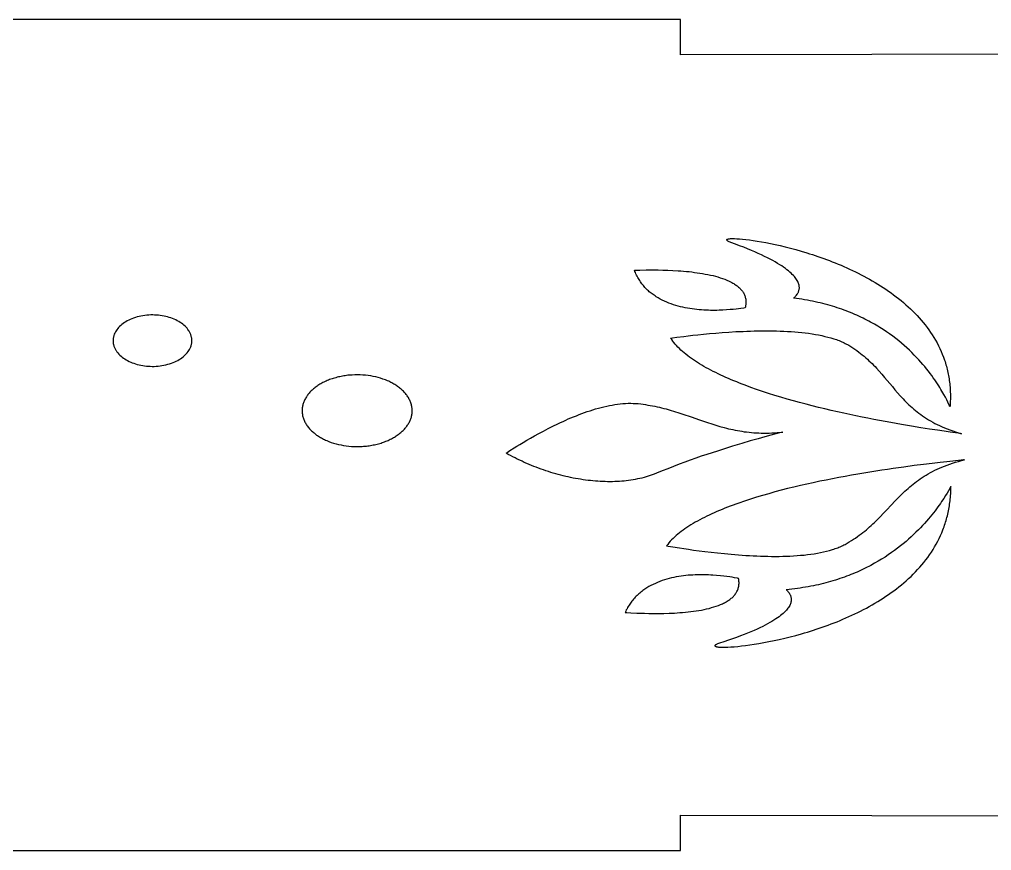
# Model space of a CAD drawing. Extents: x 3.2 to 84.5, y 37.4 to 61.3.
# Drawn here: x 55.47 to 68.33, y 37.45 to 48.45 of the extents above; entities that cross this region are included whole.
import ezdxf

# ---------------------------------------------------------------- set-up
doc = ezdxf.new("R2010")
doc.units = 0
doc.layers.add('IMPORT_-_LAMP', color=18, linetype='CONTINUOUS')

msp = doc.modelspace()

# ---------------------------------------------------------------- linework, layer by layer
at = {"layer": 'IMPORT_-_LAMP'}
for points in [[(3.465, 37.448), (23.465, 37.448), (23.715, 37.448), (23.715, 37.916), (43.965, 37.916), (43.965, 37.448), (64.214, 37.448), (64.214, 37.916), (84.465, 37.88), (84.465, 48.016), (64.214, 47.98), (64.215, 48.448), (43.965, 48.448), (43.965, 47.98), (23.715, 47.98), (23.715, 48.448), (3.465, 48.448), (3.465, 45.148), (3.465, 40.748)], [(65.71, 44.759), (65.71, 44.76), (65.711, 44.761), (65.714, 44.764), (65.725, 44.774), (65.733, 44.781), (65.741, 44.79), (65.75, 44.8), (65.759, 44.812), (65.763, 44.818), (65.767, 44.825), (65.771, 44.832), (65.774, 44.839), (65.777, 44.847), (65.78, 44.855), (65.782, 44.864), (65.784, 44.873), (65.786, 44.882), (65.787, 44.891), (65.787, 44.901), (65.786, 44.911), (65.785, 44.922), (65.783, 44.933), (65.78, 44.944), (65.776, 44.955), (65.772, 44.967), (65.766, 44.979), (65.759, 44.992), (65.751, 45.005), (65.742, 45.018), (65.732, 45.032), (65.721, 45.046), (65.708, 45.06), (65.694, 45.074), (65.679, 45.089), (65.662, 45.104), (65.643, 45.12), (65.623, 45.136), (65.602, 45.152), (65.579, 45.169), (65.554, 45.185), (65.527, 45.202), (65.499, 45.22), (65.468, 45.238), (65.436, 45.256), (65.402, 45.274), (65.366, 45.293), (65.327, 45.312), (65.287, 45.331), (65.244, 45.351), (65.2, 45.371), (65.153, 45.391), (65.103, 45.412), (65.052, 45.433), (64.997, 45.454), (64.941, 45.475), (64.882, 45.497), (64.87, 45.502), (64.859, 45.506), (64.85, 45.51), (64.842, 45.514), (64.836, 45.518), (64.832, 45.522), (64.828, 45.525), (64.826, 45.528), (64.826, 45.53), (64.825, 45.531), (64.826, 45.532), (64.826, 45.534), (64.828, 45.536), (64.831, 45.538), (64.836, 45.54), (64.841, 45.542), (64.848, 45.544), (64.856, 45.545), (64.865, 45.546), (64.876, 45.547), (64.9, 45.548), (64.928, 45.548), (64.96, 45.546), (64.996, 45.544), (65.036, 45.541), (65.08, 45.536), (65.127, 45.53), (65.177, 45.523), (65.23, 45.515), (65.285, 45.506), (65.344, 45.495), (65.405, 45.483), (65.468, 45.469), (65.533, 45.455), (65.6, 45.439), (65.669, 45.421), (65.74, 45.402), (65.812, 45.381), (65.885, 45.359), (65.922, 45.348), (65.959, 45.336), (65.996, 45.324), (66.033, 45.311), (66.071, 45.298), (66.109, 45.284), (66.147, 45.27), (66.185, 45.256), (66.223, 45.241), (66.261, 45.226), (66.299, 45.21), (66.338, 45.194), (66.376, 45.178), (66.414, 45.161), (66.452, 45.143), (66.49, 45.126), (66.528, 45.107), (66.566, 45.089), (66.603, 45.07), (66.641, 45.05), (66.678, 45.03), (66.715, 45.01), (66.751, 44.989), (66.788, 44.967), (66.824, 44.946), (66.86, 44.923), (66.895, 44.9), (66.931, 44.877), (66.965, 44.853), (67, 44.829), (67.034, 44.804), (67.067, 44.779), (67.1, 44.753), (67.133, 44.727), (67.165, 44.7), (67.196, 44.673), (67.227, 44.646), (67.258, 44.617), (67.287, 44.588), (67.316, 44.559), (67.345, 44.529), (67.373, 44.499), (67.4, 44.468), (67.426, 44.437), (67.452, 44.405), (67.477, 44.372), (67.501, 44.339), (67.524, 44.306), (67.546, 44.272), (67.568, 44.237), (67.589, 44.202), (67.608, 44.166), (67.627, 44.129), (67.645, 44.092), (67.662, 44.055), (67.678, 44.017), (67.693, 43.978), (67.707, 43.939), (67.714, 43.919), (67.72, 43.899), (67.726, 43.879), (67.732, 43.859), (67.737, 43.838), (67.742, 43.818), (67.747, 43.797), (67.752, 43.776), (67.756, 43.755), (67.76, 43.734), (67.764, 43.712), (67.768, 43.691), (67.771, 43.669), (67.774, 43.648), (67.776, 43.626), (67.778, 43.603), (67.78, 43.581), (67.782, 43.559), (67.783, 43.536), (67.784, 43.514), (67.785, 43.491), (67.785, 43.468), (67.785, 43.444), (67.785, 43.421), (67.784, 43.398), (67.783, 43.374), (67.782, 43.35), (67.78, 43.326), (67.779, 43.328), (67.777, 43.331), (67.771, 43.342), (67.751, 43.384), (67.737, 43.413), (67.719, 43.447), (67.698, 43.486), (67.673, 43.529), (67.66, 43.552), (67.645, 43.576), (67.63, 43.6), (67.613, 43.626), (67.596, 43.652), (67.578, 43.679), (67.558, 43.707), (67.538, 43.735), (67.517, 43.764), (67.494, 43.793), (67.471, 43.823), (67.446, 43.853), (67.421, 43.883), (67.394, 43.914), (67.366, 43.945), (67.337, 43.976), (67.307, 44.007), (67.276, 44.038), (67.243, 44.069), (67.21, 44.101), (67.175, 44.132), (67.139, 44.163), (67.101, 44.194), (67.063, 44.225), (67.023, 44.255), (66.981, 44.285), (66.939, 44.315), (66.895, 44.344), (66.85, 44.373), (66.827, 44.387), (66.803, 44.401), (66.779, 44.415), (66.755, 44.429), (66.73, 44.442), (66.706, 44.456), (66.68, 44.469), (66.655, 44.482), (66.629, 44.495), (66.602, 44.508), (66.576, 44.52), (66.549, 44.533), (66.521, 44.545), (66.493, 44.557), (66.465, 44.568), (66.437, 44.58), (66.408, 44.591), (66.379, 44.602), (66.349, 44.612), (66.319, 44.623), (66.288, 44.633), (66.258, 44.643), (66.226, 44.652), (66.195, 44.662), (66.163, 44.671), (66.13, 44.68), (66.098, 44.688), (66.064, 44.696), (66.031, 44.704), (65.997, 44.712), (65.963, 44.719), (65.928, 44.726), (65.893, 44.732), (65.857, 44.738), (65.821, 44.744), (65.784, 44.75), (65.748, 44.755)], [(65.71, 44.759), (65.71, 44.76), (65.711, 44.761), (65.714, 44.764), (65.725, 44.774), (65.733, 44.781), (65.741, 44.79), (65.75, 44.8), (65.759, 44.812), (65.763, 44.818), (65.767, 44.825), (65.771, 44.832), (65.774, 44.839), (65.777, 44.847), (65.78, 44.855), (65.782, 44.864), (65.784, 44.873), (65.786, 44.882), (65.787, 44.891), (65.787, 44.901), (65.786, 44.911), (65.785, 44.922), (65.783, 44.933), (65.78, 44.944), (65.776, 44.955), (65.772, 44.967), (65.766, 44.979), (65.759, 44.992), (65.751, 45.005), (65.742, 45.018), (65.732, 45.032), (65.721, 45.046), (65.708, 45.06), (65.694, 45.074), (65.679, 45.089), (65.662, 45.104), (65.643, 45.12), (65.623, 45.136), (65.602, 45.152), (65.579, 45.169), (65.554, 45.185), (65.527, 45.202), (65.499, 45.22), (65.468, 45.238), (65.436, 45.256), (65.402, 45.274), (65.366, 45.293), (65.327, 45.312), (65.287, 45.331), (65.244, 45.351), (65.2, 45.371), (65.153, 45.391), (65.103, 45.412), (65.052, 45.433), (64.997, 45.454), (64.941, 45.475), (64.882, 45.497), (64.87, 45.502), (64.859, 45.506), (64.85, 45.51), (64.842, 45.514), (64.836, 45.518), (64.832, 45.522), (64.828, 45.525), (64.826, 45.528), (64.826, 45.53), (64.825, 45.531), (64.826, 45.532), (64.826, 45.534), (64.828, 45.536), (64.831, 45.538), (64.836, 45.54), (64.841, 45.542), (64.848, 45.544), (64.856, 45.545), (64.865, 45.546), (64.876, 45.547), (64.9, 45.548), (64.928, 45.548), (64.96, 45.546), (64.996, 45.544), (65.036, 45.541), (65.08, 45.536), (65.127, 45.53), (65.177, 45.523), (65.23, 45.515), (65.285, 45.506), (65.344, 45.495), (65.405, 45.483), (65.468, 45.469), (65.533, 45.455), (65.6, 45.439), (65.669, 45.421), (65.74, 45.402), (65.812, 45.381), (65.885, 45.359), (65.922, 45.348), (65.959, 45.336), (65.996, 45.324), (66.033, 45.311), (66.071, 45.298), (66.109, 45.284), (66.147, 45.27), (66.185, 45.256), (66.223, 45.241), (66.261, 45.226), (66.299, 45.21), (66.338, 45.194), (66.376, 45.178), (66.414, 45.161), (66.452, 45.143), (66.49, 45.126), (66.528, 45.107), (66.566, 45.089), (66.603, 45.07), (66.641, 45.05), (66.678, 45.03), (66.715, 45.01), (66.751, 44.989), (66.788, 44.967), (66.824, 44.946), (66.86, 44.923), (66.895, 44.9), (66.931, 44.877), (66.965, 44.853), (67, 44.829), (67.034, 44.804), (67.067, 44.779), (67.1, 44.753), (67.133, 44.727), (67.165, 44.7), (67.196, 44.673), (67.227, 44.646), (67.258, 44.617), (67.287, 44.588), (67.316, 44.559), (67.345, 44.529), (67.373, 44.499), (67.4, 44.468), (67.426, 44.437), (67.452, 44.405), (67.477, 44.372), (67.501, 44.339), (67.524, 44.306), (67.546, 44.272), (67.568, 44.237), (67.589, 44.202), (67.608, 44.166), (67.627, 44.129), (67.645, 44.092), (67.662, 44.055), (67.678, 44.017), (67.693, 43.978), (67.707, 43.939), (67.714, 43.919), (67.72, 43.899), (67.726, 43.879), (67.732, 43.859), (67.737, 43.838), (67.742, 43.818), (67.747, 43.797), (67.752, 43.776), (67.756, 43.755), (67.76, 43.734), (67.764, 43.712), (67.768, 43.691), (67.771, 43.669), (67.774, 43.648), (67.776, 43.626), (67.778, 43.603), (67.78, 43.581), (67.782, 43.559), (67.783, 43.536), (67.784, 43.514), (67.785, 43.491), (67.785, 43.468), (67.785, 43.444), (67.785, 43.421), (67.784, 43.398), (67.783, 43.374), (67.782, 43.35), (67.78, 43.326), (67.779, 43.328), (67.777, 43.331), (67.771, 43.342), (67.751, 43.384), (67.737, 43.413), (67.719, 43.447), (67.698, 43.486), (67.673, 43.529), (67.66, 43.552), (67.645, 43.576), (67.63, 43.6), (67.613, 43.626), (67.596, 43.652), (67.578, 43.679), (67.558, 43.707), (67.538, 43.735), (67.517, 43.764), (67.494, 43.793), (67.471, 43.823), (67.446, 43.853), (67.421, 43.883), (67.394, 43.914), (67.366, 43.945), (67.337, 43.976), (67.307, 44.007), (67.276, 44.038), (67.243, 44.069), (67.21, 44.101), (67.175, 44.132), (67.139, 44.163), (67.101, 44.194), (67.063, 44.225), (67.023, 44.255), (66.981, 44.285), (66.939, 44.315), (66.895, 44.344), (66.85, 44.373), (66.827, 44.387), (66.803, 44.401), (66.779, 44.415), (66.755, 44.429), (66.73, 44.442), (66.706, 44.456), (66.68, 44.469), (66.655, 44.482), (66.629, 44.495), (66.602, 44.508), (66.576, 44.52), (66.549, 44.533), (66.521, 44.545), (66.493, 44.557), (66.465, 44.568), (66.437, 44.58), (66.408, 44.591), (66.379, 44.602), (66.349, 44.612), (66.319, 44.623), (66.288, 44.633), (66.258, 44.643), (66.226, 44.652), (66.195, 44.662), (66.163, 44.671), (66.13, 44.68), (66.098, 44.688), (66.064, 44.696), (66.031, 44.704), (65.997, 44.712), (65.963, 44.719), (65.928, 44.726), (65.893, 44.732), (65.857, 44.738), (65.821, 44.744), (65.784, 44.75), (65.748, 44.755)], [(63.605, 45.13), (63.611, 45.13), (63.625, 45.13), (63.678, 45.131), (63.759, 45.133), (63.808, 45.133), (63.862, 45.133), (63.92, 45.133), (63.982, 45.131), (64.047, 45.129), (64.115, 45.126), (64.185, 45.122), (64.221, 45.12), (64.256, 45.117), (64.292, 45.113), (64.328, 45.11), (64.364, 45.106), (64.4, 45.101), (64.436, 45.096), (64.472, 45.091), (64.507, 45.085), (64.542, 45.079), (64.577, 45.072), (64.611, 45.065), (64.645, 45.057), (64.678, 45.049), (64.71, 45.04), (64.741, 45.03), (64.771, 45.02), (64.801, 45.009), (64.829, 44.998), (64.857, 44.985), (64.883, 44.973), (64.895, 44.966), (64.908, 44.959), (64.92, 44.952), (64.931, 44.945), (64.942, 44.937), (64.953, 44.93), (64.964, 44.922), (64.974, 44.914), (64.983, 44.906), (64.993, 44.898), (65.002, 44.889), (65.01, 44.88), (65.018, 44.871), (65.026, 44.862), (65.033, 44.853), (65.039, 44.843), (65.046, 44.833), (65.051, 44.823), (65.057, 44.813), (65.061, 44.803), (65.065, 44.792), (65.069, 44.781), (65.072, 44.77), (65.075, 44.759), (65.077, 44.747), (65.078, 44.735), (65.079, 44.723), (65.08, 44.711), (65.08, 44.699), (65.079, 44.686), (65.077, 44.673), (65.075, 44.66), (65.073, 44.646), (65.069, 44.632), (65.053, 44.629), (65.012, 44.623), (64.984, 44.619), (64.95, 44.615), (64.913, 44.611), (64.871, 44.607), (64.825, 44.604), (64.776, 44.601), (64.724, 44.599), (64.697, 44.598), (64.669, 44.598), (64.641, 44.598), (64.612, 44.598), (64.583, 44.599), (64.554, 44.6), (64.524, 44.602), (64.493, 44.604), (64.463, 44.606), (64.432, 44.609), (64.401, 44.613), (64.37, 44.617), (64.339, 44.621), (64.307, 44.627), (64.276, 44.632), (64.245, 44.639), (64.214, 44.646), (64.183, 44.654), (64.152, 44.663), (64.121, 44.672), (64.091, 44.683), (64.061, 44.694), (64.032, 44.706), (64.003, 44.719), (63.974, 44.732), (63.946, 44.747), (63.918, 44.763), (63.891, 44.779), (63.878, 44.788), (63.865, 44.797), (63.852, 44.806), (63.839, 44.815), (63.827, 44.825), (63.815, 44.835), (63.802, 44.845), (63.791, 44.856), (63.779, 44.867), (63.767, 44.878), (63.756, 44.889), (63.745, 44.901), (63.734, 44.913), (63.724, 44.925), (63.713, 44.938), (63.703, 44.951), (63.694, 44.964), (63.684, 44.977), (63.675, 44.991), (63.666, 45.005), (63.657, 45.02), (63.649, 45.034), (63.641, 45.049), (63.633, 45.065), (63.625, 45.081), (63.618, 45.097), (63.611, 45.113)], [(57.728, 44.296), (57.724, 44.304), (57.72, 44.313), (57.715, 44.321), (57.71, 44.329), (57.699, 44.344), (57.687, 44.36), (57.674, 44.374), (57.66, 44.388), (57.645, 44.402), (57.63, 44.415), (57.613, 44.427), (57.595, 44.439), (57.577, 44.45), (57.558, 44.461), (57.538, 44.471), (57.517, 44.48), (57.496, 44.489), (57.474, 44.497), (57.452, 44.504), (57.429, 44.511), (57.406, 44.517), (57.382, 44.522), (57.358, 44.526), (57.333, 44.53), (57.308, 44.533), (57.283, 44.535), (57.258, 44.536), (57.232, 44.537), (57.207, 44.537), (57.181, 44.535), (57.155, 44.533), (57.129, 44.531), (57.103, 44.527), (57.077, 44.522), (57.052, 44.517), (57.027, 44.51), (57.003, 44.503), (56.98, 44.496), (56.957, 44.487), (56.936, 44.478), (56.915, 44.468), (56.895, 44.458), (56.876, 44.447), (56.858, 44.436), (56.841, 44.424), (56.824, 44.411), (56.809, 44.398), (56.795, 44.385), (56.781, 44.371), (56.769, 44.357), (56.758, 44.342), (56.748, 44.327), (56.739, 44.312), (56.731, 44.297), (56.724, 44.281), (56.718, 44.265), (56.716, 44.257), (56.714, 44.249), (56.712, 44.24), (56.711, 44.232), (56.709, 44.224), (56.709, 44.216), (56.708, 44.207), (56.708, 44.199), (56.708, 44.191), (56.708, 44.182), (56.709, 44.174), (56.71, 44.165), (56.711, 44.157), (56.713, 44.149), (56.715, 44.14), (56.718, 44.132), (56.72, 44.123), (56.723, 44.115), (56.727, 44.106), (56.731, 44.098), (56.735, 44.09), (56.739, 44.081), (56.744, 44.073), (56.749, 44.065), (56.759, 44.05), (56.771, 44.034), (56.784, 44.02), (56.798, 44.006), (56.813, 43.992), (56.829, 43.979), (56.846, 43.967), (56.863, 43.955), (56.882, 43.944), (56.901, 43.933), (56.921, 43.923), (56.941, 43.914), (56.962, 43.905), (56.984, 43.897), (57.006, 43.89), (57.029, 43.883), (57.053, 43.877), (57.077, 43.872), (57.101, 43.868), (57.125, 43.864), (57.15, 43.861), (57.175, 43.859), (57.201, 43.858), (57.226, 43.857), (57.252, 43.857), (57.278, 43.859), (57.304, 43.861), (57.33, 43.863), (57.355, 43.867), (57.381, 43.872), (57.407, 43.877), (57.432, 43.884), (57.456, 43.891), (57.479, 43.898), (57.501, 43.907), (57.523, 43.916), (57.544, 43.926), (57.564, 43.936), (57.583, 43.947), (57.601, 43.958), (57.618, 43.97), (57.634, 43.983), (57.65, 43.996), (57.664, 44.009), (57.677, 44.023), (57.689, 44.037), (57.701, 44.052), (57.711, 44.067), (57.72, 44.082), (57.728, 44.097), (57.735, 44.113), (57.74, 44.129), (57.743, 44.137), (57.745, 44.145), (57.747, 44.154), (57.748, 44.162), (57.749, 44.17), (57.75, 44.178), (57.751, 44.187), (57.751, 44.195), (57.751, 44.203), (57.75, 44.212), (57.75, 44.22), (57.749, 44.229), (57.747, 44.237), (57.745, 44.245), (57.743, 44.254), (57.741, 44.262), (57.738, 44.271), (57.735, 44.279), (57.732, 44.288)], [(64.084, 44.232), (64.108, 44.235), (64.167, 44.242), (64.258, 44.254), (64.314, 44.261), (64.377, 44.268), (64.445, 44.275), (64.518, 44.283), (64.597, 44.29), (64.68, 44.297), (64.766, 44.304), (64.856, 44.31), (64.948, 44.316), (65.043, 44.32), (65.091, 44.322), (65.139, 44.324), (65.188, 44.325), (65.237, 44.326), (65.286, 44.327), (65.335, 44.327), (65.385, 44.327), (65.434, 44.326), (65.483, 44.325), (65.532, 44.324), (65.581, 44.322), (65.629, 44.32), (65.677, 44.317), (65.725, 44.313), (65.772, 44.309), (65.819, 44.305), (65.865, 44.299), (65.91, 44.294), (65.955, 44.287), (65.999, 44.28), (66.042, 44.272), (66.084, 44.264), (66.125, 44.254), (66.165, 44.244), (66.204, 44.234), (66.242, 44.222), (66.279, 44.21), (66.296, 44.203), (66.314, 44.197), (66.331, 44.19), (66.348, 44.183), (66.364, 44.175), (66.38, 44.168), (66.395, 44.16), (66.411, 44.152), (66.426, 44.144), (66.44, 44.135), (66.468, 44.118), (66.495, 44.1), (66.522, 44.083), (66.547, 44.065), (66.572, 44.046), (66.596, 44.028), (66.62, 44.009), (66.643, 43.99), (66.665, 43.971), (66.687, 43.952), (66.708, 43.932), (66.728, 43.913), (66.749, 43.893), (66.768, 43.873), (66.788, 43.853), (66.807, 43.833), (66.844, 43.793), (66.879, 43.752), (66.914, 43.711), (66.949, 43.67), (67.017, 43.588), (67.052, 43.547), (67.087, 43.506), (67.122, 43.466), (67.141, 43.446), (67.159, 43.426), (67.178, 43.406), (67.197, 43.387), (67.217, 43.367), (67.237, 43.348), (67.257, 43.329), (67.278, 43.31), (67.3, 43.291), (67.322, 43.273), (67.345, 43.255), (67.368, 43.237), (67.392, 43.219), (67.417, 43.201), (67.442, 43.184), (67.468, 43.167), (67.495, 43.15), (67.523, 43.134), (67.552, 43.118), (67.581, 43.102), (67.612, 43.087), (67.643, 43.072), (67.676, 43.057), (67.709, 43.042), (67.744, 43.029), (67.779, 43.015), (67.816, 43.002), (67.854, 42.989), (67.893, 42.977), (67.933, 42.965), (67.92, 42.967), (67.89, 42.972), (67.78, 42.987), (67.703, 42.998), (67.613, 43.011), (67.51, 43.027), (67.396, 43.045), (67.272, 43.065), (67.139, 43.087), (66.997, 43.112), (66.924, 43.126), (66.849, 43.14), (66.773, 43.154), (66.695, 43.169), (66.616, 43.185), (66.536, 43.202), (66.455, 43.219), (66.374, 43.236), (66.292, 43.255), (66.209, 43.274), (66.125, 43.293), (66.042, 43.313), (65.958, 43.334), (65.875, 43.356), (65.791, 43.378), (65.708, 43.401), (65.625, 43.424), (65.543, 43.448), (65.462, 43.473), (65.381, 43.498), (65.301, 43.525), (65.222, 43.551), (65.145, 43.579), (65.069, 43.607), (65.031, 43.621), (64.994, 43.636), (64.958, 43.65), (64.921, 43.665), (64.885, 43.68), (64.85, 43.695), (64.815, 43.711), (64.781, 43.726), (64.747, 43.742), (64.713, 43.758), (64.681, 43.774), (64.648, 43.79), (64.617, 43.806), (64.585, 43.823), (64.555, 43.839), (64.525, 43.856), (64.496, 43.873), (64.467, 43.891), (64.439, 43.908), (64.412, 43.926), (64.385, 43.943), (64.36, 43.961), (64.335, 43.98), (64.31, 43.998), (64.287, 44.016), (64.264, 44.035), (64.242, 44.054), (64.221, 44.073), (64.201, 44.092), (64.181, 44.112), (64.163, 44.131), (64.145, 44.151), (64.128, 44.171), (64.113, 44.191), (64.098, 44.211)], [(64.084, 44.232), (64.108, 44.235), (64.167, 44.242), (64.258, 44.254), (64.314, 44.261), (64.377, 44.268), (64.445, 44.275), (64.518, 44.283), (64.597, 44.29), (64.68, 44.297), (64.766, 44.304), (64.856, 44.31), (64.948, 44.316), (65.043, 44.32), (65.091, 44.322), (65.139, 44.324), (65.188, 44.325), (65.237, 44.326), (65.286, 44.327), (65.335, 44.327), (65.385, 44.327), (65.434, 44.326), (65.483, 44.325), (65.532, 44.324), (65.581, 44.322), (65.629, 44.32), (65.677, 44.317), (65.725, 44.313), (65.772, 44.309), (65.819, 44.305), (65.865, 44.299), (65.91, 44.294), (65.955, 44.287), (65.999, 44.28), (66.042, 44.272), (66.084, 44.264), (66.125, 44.254), (66.165, 44.244), (66.204, 44.234), (66.242, 44.222), (66.279, 44.21), (66.296, 44.203), (66.314, 44.197), (66.331, 44.19), (66.348, 44.183), (66.364, 44.175), (66.38, 44.168), (66.395, 44.16), (66.411, 44.152), (66.426, 44.144), (66.44, 44.135), (66.468, 44.118), (66.495, 44.1), (66.522, 44.083), (66.547, 44.065), (66.572, 44.046), (66.596, 44.028), (66.62, 44.009), (66.643, 43.99), (66.665, 43.971), (66.687, 43.952), (66.708, 43.932), (66.728, 43.913), (66.749, 43.893), (66.768, 43.873), (66.788, 43.853), (66.807, 43.833), (66.844, 43.793), (66.879, 43.752), (66.914, 43.711), (66.949, 43.67), (67.017, 43.588), (67.052, 43.547), (67.087, 43.506), (67.122, 43.466), (67.141, 43.446), (67.159, 43.426), (67.178, 43.406), (67.197, 43.387), (67.217, 43.367), (67.237, 43.348), (67.257, 43.329), (67.278, 43.31), (67.3, 43.291), (67.322, 43.273), (67.345, 43.255), (67.368, 43.237), (67.392, 43.219), (67.417, 43.201), (67.442, 43.184), (67.468, 43.167), (67.495, 43.15), (67.523, 43.134), (67.552, 43.118), (67.581, 43.102), (67.612, 43.087), (67.643, 43.072), (67.676, 43.057), (67.709, 43.042), (67.744, 43.029), (67.779, 43.015), (67.816, 43.002), (67.854, 42.989), (67.893, 42.977), (67.933, 42.965), (67.92, 42.967), (67.89, 42.972), (67.78, 42.987), (67.703, 42.998), (67.613, 43.011), (67.51, 43.027), (67.396, 43.045), (67.272, 43.065), (67.139, 43.087), (66.997, 43.112), (66.924, 43.126), (66.849, 43.14), (66.773, 43.154), (66.695, 43.169), (66.616, 43.185), (66.536, 43.202), (66.455, 43.219), (66.374, 43.236), (66.292, 43.255), (66.209, 43.274), (66.125, 43.293), (66.042, 43.313), (65.958, 43.334), (65.875, 43.356), (65.791, 43.378), (65.708, 43.401), (65.625, 43.424), (65.543, 43.448), (65.462, 43.473), (65.381, 43.498), (65.301, 43.525), (65.222, 43.551), (65.145, 43.579), (65.069, 43.607), (65.031, 43.621), (64.994, 43.636), (64.958, 43.65), (64.921, 43.665), (64.885, 43.68), (64.85, 43.695), (64.815, 43.711), (64.781, 43.726), (64.747, 43.742), (64.713, 43.758), (64.681, 43.774), (64.648, 43.79), (64.617, 43.806), (64.585, 43.823), (64.555, 43.839), (64.525, 43.856), (64.496, 43.873), (64.467, 43.891), (64.439, 43.908), (64.412, 43.926), (64.385, 43.943), (64.36, 43.961), (64.335, 43.98), (64.31, 43.998), (64.287, 44.016), (64.264, 44.035), (64.242, 44.054), (64.221, 44.073), (64.201, 44.092), (64.181, 44.112), (64.163, 44.131), (64.145, 44.151), (64.128, 44.171), (64.113, 44.191), (64.098, 44.211)], [(59.725, 43.724), (59.707, 43.72), (59.689, 43.716), (59.672, 43.712), (59.655, 43.707), (59.638, 43.702), (59.621, 43.697), (59.605, 43.692), (59.589, 43.686), (59.573, 43.681), (59.557, 43.675), (59.542, 43.668), (59.527, 43.662), (59.513, 43.655), (59.498, 43.648), (59.484, 43.641), (59.47, 43.634), (59.457, 43.627), (59.444, 43.619), (59.431, 43.611), (59.418, 43.603), (59.406, 43.595), (59.394, 43.586), (59.383, 43.578), (59.372, 43.569), (59.361, 43.56), (59.35, 43.551), (59.34, 43.541), (59.33, 43.532), (59.321, 43.522), (59.312, 43.513), (59.303, 43.503), (59.295, 43.493), (59.286, 43.483), (59.279, 43.472), (59.272, 43.462), (59.265, 43.452), (59.258, 43.441), (59.252, 43.43), (59.246, 43.42), (59.241, 43.409), (59.236, 43.398), (59.231, 43.387), (59.227, 43.376), (59.224, 43.364), (59.22, 43.353), (59.217, 43.342), (59.215, 43.33), (59.213, 43.319), (59.211, 43.307), (59.21, 43.296), (59.209, 43.284), (59.209, 43.273), (59.209, 43.261), (59.21, 43.249), (59.211, 43.237), (59.212, 43.226), (59.214, 43.214), (59.216, 43.202), (59.219, 43.19), (59.223, 43.179), (59.226, 43.167), (59.231, 43.155), (59.235, 43.143), (59.241, 43.131), (59.246, 43.12), (59.253, 43.108), (59.259, 43.097), (59.266, 43.086), (59.273, 43.075), (59.281, 43.064), (59.289, 43.053), (59.298, 43.043), (59.306, 43.032), (59.316, 43.022), (59.325, 43.012), (59.335, 43.003), (59.345, 42.993), (59.356, 42.984), (59.367, 42.975), (59.378, 42.966), (59.39, 42.957), (59.401, 42.948), (59.413, 42.94), (59.426, 42.932), (59.439, 42.924), (59.452, 42.916), (59.465, 42.909), (59.478, 42.901), (59.492, 42.894), (59.506, 42.887), (59.52, 42.881), (59.535, 42.874), (59.564, 42.862), (59.595, 42.851), (59.626, 42.841), (59.658, 42.832), (59.69, 42.823), (59.724, 42.816), (59.757, 42.81), (59.792, 42.805), (59.826, 42.801), (59.861, 42.798), (59.897, 42.796), (59.933, 42.795), (59.968, 42.796), (60.005, 42.797), (60.023, 42.799), (60.041, 42.8), (60.059, 42.802), (60.077, 42.804), (60.095, 42.807), (60.113, 42.809), (60.131, 42.812), (60.149, 42.816), (60.167, 42.82), (60.185, 42.824), (60.202, 42.828), (60.219, 42.832), (60.236, 42.837), (60.253, 42.842), (60.269, 42.847), (60.285, 42.853), (60.301, 42.859), (60.316, 42.865), (60.332, 42.871), (60.347, 42.877), (60.361, 42.884), (60.376, 42.891), (60.39, 42.898), (60.403, 42.905), (60.417, 42.913), (60.43, 42.921), (60.443, 42.929), (60.455, 42.937), (60.468, 42.945), (60.479, 42.953), (60.491, 42.962), (60.502, 42.971), (60.513, 42.98), (60.524, 42.989), (60.534, 42.998), (60.544, 43.008), (60.553, 43.017), (60.562, 43.027), (60.571, 43.037), (60.579, 43.047), (60.587, 43.057), (60.595, 43.067), (60.602, 43.077), (60.609, 43.088), (60.616, 43.098), (60.622, 43.109), (60.628, 43.12), (60.633, 43.131), (60.638, 43.142), (60.642, 43.153), (60.647, 43.164), (60.65, 43.175), (60.654, 43.186), (60.656, 43.198), (60.659, 43.209), (60.661, 43.221), (60.663, 43.232), (60.664, 43.244), (60.665, 43.255), (60.665, 43.267), (60.665, 43.279), (60.664, 43.29), (60.663, 43.302), (60.662, 43.314), (60.66, 43.326), (60.657, 43.337), (60.655, 43.349), (60.651, 43.361), (60.647, 43.373), (60.643, 43.385), (60.638, 43.396), (60.633, 43.408), (60.627, 43.42), (60.621, 43.431), (60.615, 43.443), (60.608, 43.454), (60.6, 43.465), (60.593, 43.476), (60.585, 43.486), (60.576, 43.497), (60.567, 43.507), (60.558, 43.517), (60.549, 43.527), (60.539, 43.537), (60.528, 43.546), (60.518, 43.556), (60.507, 43.565), (60.496, 43.574), (60.484, 43.583), (60.472, 43.591), (60.46, 43.6), (60.448, 43.608), (60.435, 43.616), (60.422, 43.623), (60.409, 43.631), (60.396, 43.638), (60.382, 43.645), (60.368, 43.652), (60.354, 43.659), (60.339, 43.665), (60.31, 43.677), (60.279, 43.688), (60.248, 43.699), (60.216, 43.708), (60.183, 43.716), (60.15, 43.723), (60.116, 43.73), (60.082, 43.735), (60.047, 43.739), (60.012, 43.742), (59.977, 43.744), (59.941, 43.744), (59.905, 43.744), (59.869, 43.742), (59.851, 43.741), (59.833, 43.739), (59.815, 43.738), (59.797, 43.735), (59.779, 43.733), (59.761, 43.73), (59.743, 43.727)], [(61.907, 42.708), (61.922, 42.717), (61.959, 42.741), (62.015, 42.777), (62.051, 42.799), (62.09, 42.823), (62.133, 42.85), (62.18, 42.878), (62.231, 42.907), (62.285, 42.938), (62.341, 42.969), (62.401, 43.001), (62.463, 43.033), (62.527, 43.066), (62.593, 43.098), (62.627, 43.114), (62.661, 43.129), (62.696, 43.145), (62.73, 43.16), (62.766, 43.175), (62.801, 43.19), (62.837, 43.204), (62.873, 43.218), (62.909, 43.232), (62.945, 43.245), (62.982, 43.258), (63.018, 43.27), (63.055, 43.282), (63.091, 43.293), (63.128, 43.303), (63.165, 43.313), (63.201, 43.322), (63.238, 43.33), (63.274, 43.338), (63.31, 43.345), (63.346, 43.351), (63.382, 43.356), (63.417, 43.361), (63.453, 43.364), (63.487, 43.366), (63.522, 43.368), (63.556, 43.368), (63.59, 43.367), (63.623, 43.366), (63.656, 43.363), (63.689, 43.359), (63.721, 43.355), (63.753, 43.35), (63.784, 43.345), (63.815, 43.34), (63.846, 43.334), (63.876, 43.328), (63.906, 43.322), (63.936, 43.315), (63.965, 43.308), (63.994, 43.3), (64.023, 43.293), (64.08, 43.277), (64.136, 43.26), (64.192, 43.242), (64.247, 43.224), (64.356, 43.187), (64.464, 43.15), (64.518, 43.131), (64.572, 43.113), (64.627, 43.095), (64.682, 43.078), (64.737, 43.062), (64.794, 43.046), (64.822, 43.039), (64.851, 43.032), (64.88, 43.025), (64.909, 43.019), (64.938, 43.013), (64.968, 43.007), (64.998, 43.002), (65.028, 42.997), (65.059, 42.992), (65.089, 42.988), (65.121, 42.985), (65.152, 42.982), (65.184, 42.979), (65.217, 42.977), (65.25, 42.975), (65.283, 42.974), (65.317, 42.974), (65.351, 42.974), (65.386, 42.974), (65.421, 42.976), (65.457, 42.977), (65.493, 42.98), (65.53, 42.983), (65.567, 42.987), (65.523, 42.976), (65.475, 42.963), (65.411, 42.946), (65.332, 42.925), (65.241, 42.899), (65.138, 42.87), (65.024, 42.836), (64.901, 42.799), (64.836, 42.779), (64.77, 42.758), (64.702, 42.736), (64.633, 42.713), (64.562, 42.69), (64.49, 42.666), (64.417, 42.64), (64.344, 42.614), (64.27, 42.587), (64.195, 42.56), (64.12, 42.531), (64.045, 42.502), (63.97, 42.472), (63.895, 42.442), (63.868, 42.431), (63.842, 42.421), (63.815, 42.412), (63.788, 42.403), (63.76, 42.394), (63.732, 42.387), (63.704, 42.379), (63.675, 42.372), (63.646, 42.366), (63.617, 42.36), (63.588, 42.355), (63.558, 42.35), (63.528, 42.346), (63.498, 42.343), (63.468, 42.339), (63.437, 42.337), (63.406, 42.334), (63.375, 42.333), (63.344, 42.331), (63.313, 42.33), (63.281, 42.33), (63.249, 42.33), (63.217, 42.331), (63.185, 42.332), (63.153, 42.333), (63.121, 42.335), (63.089, 42.338), (63.056, 42.341), (63.024, 42.344), (62.991, 42.348), (62.958, 42.352), (62.926, 42.357), (62.893, 42.362), (62.86, 42.367), (62.827, 42.373), (62.794, 42.379), (62.761, 42.386), (62.729, 42.393), (62.696, 42.401), (62.663, 42.409), (62.63, 42.417), (62.597, 42.426), (62.564, 42.435), (62.532, 42.444), (62.499, 42.454), (62.467, 42.464), (62.434, 42.475), (62.402, 42.486), (62.37, 42.497), (62.338, 42.509), (62.306, 42.521), (62.274, 42.533), (62.242, 42.546), (62.211, 42.559), (62.18, 42.572), (62.148, 42.586), (62.118, 42.6), (62.087, 42.615), (62.056, 42.629), (62.026, 42.645), (61.996, 42.66), (61.966, 42.676), (61.937, 42.692)], [(61.907, 42.708), (61.922, 42.717), (61.959, 42.741), (62.015, 42.777), (62.051, 42.799), (62.09, 42.823), (62.133, 42.85), (62.18, 42.878), (62.231, 42.907), (62.285, 42.938), (62.341, 42.969), (62.401, 43.001), (62.463, 43.033), (62.527, 43.066), (62.593, 43.098), (62.627, 43.114), (62.661, 43.129), (62.696, 43.145), (62.73, 43.16), (62.766, 43.175), (62.801, 43.19), (62.837, 43.204), (62.873, 43.218), (62.909, 43.232), (62.945, 43.245), (62.982, 43.258), (63.018, 43.27), (63.055, 43.282), (63.091, 43.293), (63.128, 43.303), (63.165, 43.313), (63.201, 43.322), (63.238, 43.33), (63.274, 43.338), (63.31, 43.345), (63.346, 43.351), (63.382, 43.356), (63.417, 43.361), (63.453, 43.364), (63.487, 43.366), (63.522, 43.368), (63.556, 43.368), (63.59, 43.367), (63.623, 43.366), (63.656, 43.363), (63.689, 43.359), (63.721, 43.355), (63.753, 43.35), (63.784, 43.345), (63.815, 43.34), (63.846, 43.334), (63.876, 43.328), (63.906, 43.322), (63.936, 43.315), (63.965, 43.308), (63.994, 43.3), (64.023, 43.293), (64.08, 43.277), (64.136, 43.26), (64.192, 43.242), (64.247, 43.224), (64.356, 43.187), (64.464, 43.15), (64.518, 43.131), (64.572, 43.113), (64.627, 43.095), (64.682, 43.078), (64.737, 43.062), (64.794, 43.046), (64.822, 43.039), (64.851, 43.032), (64.88, 43.025), (64.909, 43.019), (64.938, 43.013), (64.968, 43.007), (64.998, 43.002), (65.028, 42.997), (65.059, 42.992), (65.089, 42.988), (65.121, 42.985), (65.152, 42.982), (65.184, 42.979), (65.217, 42.977), (65.25, 42.975), (65.283, 42.974), (65.317, 42.974), (65.351, 42.974), (65.386, 42.974), (65.421, 42.976), (65.457, 42.977), (65.493, 42.98), (65.53, 42.983), (65.567, 42.987), (65.523, 42.976), (65.475, 42.963), (65.411, 42.946), (65.332, 42.925), (65.241, 42.899), (65.138, 42.87), (65.024, 42.836), (64.901, 42.799), (64.836, 42.779), (64.77, 42.758), (64.702, 42.736), (64.633, 42.713), (64.562, 42.69), (64.49, 42.666), (64.417, 42.64), (64.344, 42.614), (64.27, 42.587), (64.195, 42.56), (64.12, 42.531), (64.045, 42.502), (63.97, 42.472), (63.895, 42.442), (63.868, 42.431), (63.842, 42.421), (63.815, 42.412), (63.788, 42.403), (63.76, 42.394), (63.732, 42.387), (63.704, 42.379), (63.675, 42.372), (63.646, 42.366), (63.617, 42.36), (63.588, 42.355), (63.558, 42.35), (63.528, 42.346), (63.498, 42.343), (63.468, 42.339), (63.437, 42.337), (63.406, 42.334), (63.375, 42.333), (63.344, 42.331), (63.313, 42.33), (63.281, 42.33), (63.249, 42.33), (63.217, 42.331), (63.185, 42.332), (63.153, 42.333), (63.121, 42.335), (63.089, 42.338), (63.056, 42.341), (63.024, 42.344), (62.991, 42.348), (62.958, 42.352), (62.926, 42.357), (62.893, 42.362), (62.86, 42.367), (62.827, 42.373), (62.794, 42.379), (62.761, 42.386), (62.729, 42.393), (62.696, 42.401), (62.663, 42.409), (62.63, 42.417), (62.597, 42.426), (62.564, 42.435), (62.532, 42.444), (62.499, 42.454), (62.467, 42.464), (62.434, 42.475), (62.402, 42.486), (62.37, 42.497), (62.338, 42.509), (62.306, 42.521), (62.274, 42.533), (62.242, 42.546), (62.211, 42.559), (62.18, 42.572), (62.148, 42.586), (62.118, 42.6), (62.087, 42.615), (62.056, 42.629), (62.026, 42.645), (61.996, 42.66), (61.966, 42.676), (61.937, 42.692)], [(64.03, 41.481), (64.053, 41.478), (64.112, 41.468), (64.202, 41.454), (64.258, 41.445), (64.32, 41.436), (64.387, 41.426), (64.46, 41.416), (64.538, 41.406), (64.62, 41.396), (64.706, 41.387), (64.795, 41.378), (64.887, 41.369), (64.981, 41.362), (65.029, 41.358), (65.077, 41.355), (65.126, 41.352), (65.174, 41.349), (65.223, 41.347), (65.273, 41.345), (65.322, 41.344), (65.371, 41.343), (65.42, 41.342), (65.469, 41.342), (65.518, 41.342), (65.567, 41.343), (65.615, 41.344), (65.663, 41.346), (65.71, 41.349), (65.757, 41.352), (65.804, 41.356), (65.85, 41.36), (65.895, 41.365), (65.939, 41.371), (65.983, 41.377), (66.025, 41.384), (66.067, 41.392), (66.108, 41.401), (66.148, 41.41), (66.186, 41.42), (66.224, 41.432), (66.242, 41.437), (66.26, 41.444), (66.277, 41.45), (66.294, 41.456), (66.311, 41.463), (66.328, 41.47), (66.344, 41.477), (66.36, 41.485), (66.375, 41.493), (66.391, 41.501), (66.42, 41.517), (66.448, 41.534), (66.476, 41.551), (66.503, 41.568), (66.529, 41.585), (66.555, 41.603), (66.58, 41.621), (66.604, 41.639), (66.628, 41.657), (66.651, 41.676), (66.674, 41.695), (66.696, 41.714), (66.717, 41.733), (66.739, 41.752), (66.759, 41.771), (66.78, 41.791), (66.82, 41.83), (66.859, 41.869), (66.897, 41.909), (66.935, 41.949), (67.009, 42.029), (67.047, 42.068), (67.085, 42.108), (67.124, 42.147), (67.143, 42.166), (67.163, 42.186), (67.184, 42.205), (67.205, 42.224), (67.226, 42.242), (67.247, 42.261), (67.269, 42.279), (67.292, 42.297), (67.314, 42.315), (67.338, 42.333), (67.362, 42.351), (67.387, 42.368), (67.412, 42.385), (67.438, 42.402), (67.465, 42.418), (67.492, 42.434), (67.52, 42.45), (67.549, 42.465), (67.579, 42.481), (67.61, 42.495), (67.642, 42.51), (67.674, 42.524), (67.708, 42.537), (67.742, 42.551), (67.778, 42.563), (67.814, 42.576), (67.852, 42.588), (67.891, 42.599), (67.931, 42.61), (67.972, 42.621), (67.959, 42.619), (67.928, 42.616), (67.817, 42.604), (67.74, 42.595), (67.648, 42.585), (67.544, 42.573), (67.429, 42.559), (67.304, 42.543), (67.169, 42.524), (67.026, 42.504), (66.952, 42.493), (66.876, 42.482), (66.799, 42.47), (66.72, 42.457), (66.64, 42.444), (66.559, 42.43), (66.477, 42.416), (66.394, 42.401), (66.31, 42.385), (66.226, 42.369), (66.141, 42.352), (66.056, 42.335), (65.971, 42.316), (65.886, 42.298), (65.801, 42.278), (65.716, 42.258), (65.632, 42.238), (65.548, 42.216), (65.464, 42.194), (65.382, 42.171), (65.3, 42.148), (65.22, 42.124), (65.14, 42.099), (65.062, 42.073), (64.985, 42.047), (64.947, 42.034), (64.91, 42.02), (64.873, 42.006), (64.837, 41.992), (64.801, 41.978), (64.765, 41.964), (64.73, 41.949), (64.695, 41.934), (64.661, 41.92), (64.628, 41.904), (64.595, 41.889), (64.562, 41.874), (64.531, 41.858), (64.5, 41.842), (64.469, 41.826), (64.439, 41.81), (64.41, 41.793), (64.381, 41.776), (64.353, 41.759), (64.326, 41.742), (64.3, 41.725), (64.274, 41.708), (64.249, 41.69), (64.225, 41.672), (64.202, 41.654), (64.179, 41.636), (64.158, 41.617), (64.137, 41.598), (64.117, 41.579), (64.097, 41.56), (64.079, 41.541), (64.062, 41.521), (64.046, 41.501)], [(64.03, 41.481), (64.053, 41.478), (64.112, 41.468), (64.202, 41.454), (64.258, 41.445), (64.32, 41.436), (64.387, 41.426), (64.46, 41.416), (64.538, 41.406), (64.62, 41.396), (64.706, 41.387), (64.795, 41.378), (64.887, 41.369), (64.981, 41.362), (65.029, 41.358), (65.077, 41.355), (65.126, 41.352), (65.174, 41.349), (65.223, 41.347), (65.273, 41.345), (65.322, 41.344), (65.371, 41.343), (65.42, 41.342), (65.469, 41.342), (65.518, 41.342), (65.567, 41.343), (65.615, 41.344), (65.663, 41.346), (65.71, 41.349), (65.757, 41.352), (65.804, 41.356), (65.85, 41.36), (65.895, 41.365), (65.939, 41.371), (65.983, 41.377), (66.025, 41.384), (66.067, 41.392), (66.108, 41.401), (66.148, 41.41), (66.186, 41.42), (66.224, 41.432), (66.242, 41.437), (66.26, 41.444), (66.277, 41.45), (66.294, 41.456), (66.311, 41.463), (66.328, 41.47), (66.344, 41.477), (66.36, 41.485), (66.375, 41.493), (66.391, 41.501), (66.42, 41.517), (66.448, 41.534), (66.476, 41.551), (66.503, 41.568), (66.529, 41.585), (66.555, 41.603), (66.58, 41.621), (66.604, 41.639), (66.628, 41.657), (66.651, 41.676), (66.674, 41.695), (66.696, 41.714), (66.717, 41.733), (66.739, 41.752), (66.759, 41.771), (66.78, 41.791), (66.82, 41.83), (66.859, 41.869), (66.897, 41.909), (66.935, 41.949), (67.009, 42.029), (67.047, 42.068), (67.085, 42.108), (67.124, 42.147), (67.143, 42.166), (67.163, 42.186), (67.184, 42.205), (67.205, 42.224), (67.226, 42.242), (67.247, 42.261), (67.269, 42.279), (67.292, 42.297), (67.314, 42.315), (67.338, 42.333), (67.362, 42.351), (67.387, 42.368), (67.412, 42.385), (67.438, 42.402), (67.465, 42.418), (67.492, 42.434), (67.52, 42.45), (67.549, 42.465), (67.579, 42.481), (67.61, 42.495), (67.642, 42.51), (67.674, 42.524), (67.708, 42.537), (67.742, 42.551), (67.778, 42.563), (67.814, 42.576), (67.852, 42.588), (67.891, 42.599), (67.931, 42.61), (67.972, 42.621), (67.959, 42.619), (67.928, 42.616), (67.817, 42.604), (67.74, 42.595), (67.648, 42.585), (67.544, 42.573), (67.429, 42.559), (67.304, 42.543), (67.169, 42.524), (67.026, 42.504), (66.952, 42.493), (66.876, 42.482), (66.799, 42.47), (66.72, 42.457), (66.64, 42.444), (66.559, 42.43), (66.477, 42.416), (66.394, 42.401), (66.31, 42.385), (66.226, 42.369), (66.141, 42.352), (66.056, 42.335), (65.971, 42.316), (65.886, 42.298), (65.801, 42.278), (65.716, 42.258), (65.632, 42.238), (65.548, 42.216), (65.464, 42.194), (65.382, 42.171), (65.3, 42.148), (65.22, 42.124), (65.14, 42.099), (65.062, 42.073), (64.985, 42.047), (64.947, 42.034), (64.91, 42.02), (64.873, 42.006), (64.837, 41.992), (64.801, 41.978), (64.765, 41.964), (64.73, 41.949), (64.695, 41.934), (64.661, 41.92), (64.628, 41.904), (64.595, 41.889), (64.562, 41.874), (64.531, 41.858), (64.5, 41.842), (64.469, 41.826), (64.439, 41.81), (64.41, 41.793), (64.381, 41.776), (64.353, 41.759), (64.326, 41.742), (64.3, 41.725), (64.274, 41.708), (64.249, 41.69), (64.225, 41.672), (64.202, 41.654), (64.179, 41.636), (64.158, 41.617), (64.137, 41.598), (64.117, 41.579), (64.097, 41.56), (64.079, 41.541), (64.062, 41.521), (64.046, 41.501)], [(65.614, 40.901), (65.614, 40.901), (65.614, 40.9), (65.617, 40.897), (65.628, 40.886), (65.635, 40.879), (65.642, 40.87), (65.65, 40.859), (65.658, 40.847), (65.662, 40.841), (65.665, 40.834), (65.668, 40.827), (65.671, 40.819), (65.674, 40.811), (65.676, 40.803), (65.678, 40.795), (65.679, 40.786), (65.68, 40.777), (65.68, 40.767), (65.679, 40.757), (65.678, 40.747), (65.676, 40.737), (65.673, 40.726), (65.669, 40.715), (65.665, 40.703), (65.659, 40.692), (65.652, 40.68), (65.645, 40.667), (65.636, 40.655), (65.626, 40.642), (65.615, 40.629), (65.602, 40.615), (65.588, 40.601), (65.573, 40.587), (65.557, 40.573), (65.539, 40.558), (65.519, 40.543), (65.498, 40.528), (65.475, 40.513), (65.451, 40.497), (65.425, 40.481), (65.397, 40.465), (65.367, 40.448), (65.335, 40.431), (65.302, 40.414), (65.266, 40.397), (65.228, 40.38), (65.189, 40.362), (65.147, 40.344), (65.103, 40.326), (65.057, 40.307), (65.008, 40.288), (64.957, 40.269), (64.904, 40.25), (64.848, 40.231), (64.79, 40.211), (64.729, 40.191), (64.717, 40.187), (64.706, 40.183), (64.697, 40.179), (64.689, 40.176), (64.682, 40.172), (64.677, 40.169), (64.674, 40.166), (64.671, 40.162), (64.671, 40.161), (64.671, 40.16), (64.671, 40.158), (64.671, 40.157), (64.673, 40.154), (64.676, 40.152), (64.68, 40.15), (64.685, 40.148), (64.692, 40.146), (64.7, 40.145), (64.709, 40.143), (64.719, 40.142), (64.743, 40.14), (64.772, 40.14), (64.804, 40.14), (64.84, 40.141), (64.88, 40.143), (64.924, 40.146), (64.971, 40.15), (65.022, 40.156), (65.075, 40.162), (65.132, 40.17), (65.191, 40.179), (65.253, 40.189), (65.317, 40.2), (65.383, 40.213), (65.452, 40.227), (65.522, 40.242), (65.594, 40.259), (65.667, 40.277), (65.742, 40.296), (65.817, 40.317), (65.856, 40.328), (65.894, 40.34), (65.933, 40.352), (65.972, 40.364), (66.011, 40.377), (66.05, 40.39), (66.089, 40.404), (66.128, 40.417), (66.167, 40.432), (66.207, 40.447), (66.246, 40.462), (66.286, 40.477), (66.325, 40.493), (66.364, 40.51), (66.403, 40.527), (66.443, 40.544), (66.482, 40.562), (66.52, 40.58), (66.559, 40.599), (66.598, 40.618), (66.636, 40.638), (66.674, 40.658), (66.712, 40.679), (66.749, 40.7), (66.787, 40.722), (66.823, 40.744), (66.86, 40.766), (66.896, 40.789), (66.932, 40.813), (66.967, 40.837), (67.002, 40.862), (67.037, 40.887), (67.071, 40.912), (67.105, 40.939), (67.138, 40.965), (67.17, 40.993), (67.202, 41.02), (67.233, 41.049), (67.264, 41.077), (67.294, 41.107), (67.324, 41.137), (67.352, 41.167), (67.38, 41.198), (67.408, 41.23), (67.434, 41.262), (67.46, 41.295), (67.485, 41.328), (67.509, 41.362), (67.533, 41.397), (67.555, 41.432), (67.577, 41.468), (67.598, 41.504), (67.617, 41.541), (67.636, 41.578), (67.654, 41.617), (67.671, 41.655), (67.687, 41.695), (67.695, 41.715), (67.702, 41.735), (67.709, 41.755), (67.716, 41.775), (67.722, 41.796), (67.729, 41.817), (67.734, 41.837), (67.74, 41.858), (67.746, 41.88), (67.751, 41.901), (67.756, 41.923), (67.76, 41.944), (67.764, 41.966), (67.768, 41.988), (67.772, 42.01), (67.775, 42.033), (67.778, 42.055), (67.781, 42.078), (67.783, 42.1), (67.786, 42.123), (67.787, 42.147), (67.789, 42.17), (67.79, 42.193), (67.791, 42.217), (67.791, 42.241), (67.792, 42.265), (67.79, 42.263), (67.788, 42.26), (67.781, 42.249), (67.758, 42.208), (67.741, 42.18), (67.721, 42.146), (67.697, 42.108), (67.669, 42.066), (67.654, 42.043), (67.637, 42.02), (67.62, 41.996), (67.602, 41.971), (67.582, 41.945), (67.562, 41.919), (67.541, 41.892), (67.518, 41.865), (67.495, 41.837), (67.47, 41.808), (67.444, 41.779), (67.417, 41.75), (67.39, 41.721), (67.361, 41.691), (67.33, 41.661), (67.299, 41.631), (67.267, 41.601), (67.233, 41.57), (67.198, 41.54), (67.162, 41.51), (67.125, 41.48), (67.086, 41.45), (67.047, 41.42), (67.006, 41.391), (66.963, 41.362), (66.92, 41.333), (66.875, 41.305), (66.829, 41.277), (66.781, 41.25), (66.733, 41.223), (66.708, 41.21), (66.683, 41.197), (66.657, 41.184), (66.631, 41.172), (66.605, 41.159), (66.578, 41.147), (66.551, 41.135), (66.524, 41.123), (66.496, 41.112), (66.469, 41.1), (66.44, 41.089), (66.412, 41.078), (66.383, 41.068), (66.353, 41.057), (66.323, 41.047), (66.293, 41.037), (66.263, 41.027), (66.232, 41.018), (66.201, 41.009), (66.169, 41), (66.137, 40.991), (66.105, 40.983), (66.073, 40.975), (66.039, 40.967), (66.006, 40.96), (65.972, 40.953), (65.938, 40.946), (65.904, 40.94), (65.869, 40.934), (65.834, 40.928), (65.798, 40.923), (65.762, 40.918), (65.725, 40.913), (65.689, 40.909), (65.651, 40.905)], [(65.614, 40.901), (65.614, 40.901), (65.614, 40.9), (65.617, 40.897), (65.628, 40.886), (65.635, 40.879), (65.642, 40.87), (65.65, 40.859), (65.658, 40.847), (65.662, 40.841), (65.665, 40.834), (65.668, 40.827), (65.671, 40.819), (65.674, 40.811), (65.676, 40.803), (65.678, 40.795), (65.679, 40.786), (65.68, 40.777), (65.68, 40.767), (65.679, 40.757), (65.678, 40.747), (65.676, 40.737), (65.673, 40.726), (65.669, 40.715), (65.665, 40.703), (65.659, 40.692), (65.652, 40.68), (65.645, 40.667), (65.636, 40.655), (65.626, 40.642), (65.615, 40.629), (65.602, 40.615), (65.588, 40.601), (65.573, 40.587), (65.557, 40.573), (65.539, 40.558), (65.519, 40.543), (65.498, 40.528), (65.475, 40.513), (65.451, 40.497), (65.425, 40.481), (65.397, 40.465), (65.367, 40.448), (65.335, 40.431), (65.302, 40.414), (65.266, 40.397), (65.228, 40.38), (65.189, 40.362), (65.147, 40.344), (65.103, 40.326), (65.057, 40.307), (65.008, 40.288), (64.957, 40.269), (64.904, 40.25), (64.848, 40.231), (64.79, 40.211), (64.729, 40.191), (64.717, 40.187), (64.706, 40.183), (64.697, 40.179), (64.689, 40.176), (64.682, 40.172), (64.677, 40.169), (64.674, 40.166), (64.671, 40.162), (64.671, 40.161), (64.671, 40.16), (64.671, 40.158), (64.671, 40.157), (64.673, 40.154), (64.676, 40.152), (64.68, 40.15), (64.685, 40.148), (64.692, 40.146), (64.7, 40.145), (64.709, 40.143), (64.719, 40.142), (64.743, 40.14), (64.772, 40.14), (64.804, 40.14), (64.84, 40.141), (64.88, 40.143), (64.924, 40.146), (64.971, 40.15), (65.022, 40.156), (65.075, 40.162), (65.132, 40.17), (65.191, 40.179), (65.253, 40.189), (65.317, 40.2), (65.383, 40.213), (65.452, 40.227), (65.522, 40.242), (65.594, 40.259), (65.667, 40.277), (65.742, 40.296), (65.817, 40.317), (65.856, 40.328), (65.894, 40.34), (65.933, 40.352), (65.972, 40.364), (66.011, 40.377), (66.05, 40.39), (66.089, 40.404), (66.128, 40.417), (66.167, 40.432), (66.207, 40.447), (66.246, 40.462), (66.286, 40.477), (66.325, 40.493), (66.364, 40.51), (66.403, 40.527), (66.443, 40.544), (66.482, 40.562), (66.52, 40.58), (66.559, 40.599), (66.598, 40.618), (66.636, 40.638), (66.674, 40.658), (66.712, 40.679), (66.749, 40.7), (66.787, 40.722), (66.823, 40.744), (66.86, 40.766), (66.896, 40.789), (66.932, 40.813), (66.967, 40.837), (67.002, 40.862), (67.037, 40.887), (67.071, 40.912), (67.105, 40.939), (67.138, 40.965), (67.17, 40.993), (67.202, 41.02), (67.233, 41.049), (67.264, 41.077), (67.294, 41.107), (67.324, 41.137), (67.352, 41.167), (67.38, 41.198), (67.408, 41.23), (67.434, 41.262), (67.46, 41.295), (67.485, 41.328), (67.509, 41.362), (67.533, 41.397), (67.555, 41.432), (67.577, 41.468), (67.598, 41.504), (67.617, 41.541), (67.636, 41.578), (67.654, 41.617), (67.671, 41.655), (67.687, 41.695), (67.695, 41.715), (67.702, 41.735), (67.709, 41.755), (67.716, 41.775), (67.722, 41.796), (67.729, 41.817), (67.734, 41.837), (67.74, 41.858), (67.746, 41.88), (67.751, 41.901), (67.756, 41.923), (67.76, 41.944), (67.764, 41.966), (67.768, 41.988), (67.772, 42.01), (67.775, 42.033), (67.778, 42.055), (67.781, 42.078), (67.783, 42.1), (67.786, 42.123), (67.787, 42.147), (67.789, 42.17), (67.79, 42.193), (67.791, 42.217), (67.791, 42.241), (67.792, 42.265), (67.79, 42.263), (67.788, 42.26), (67.781, 42.249), (67.758, 42.208), (67.741, 42.18), (67.721, 42.146), (67.697, 42.108), (67.669, 42.066), (67.654, 42.043), (67.637, 42.02), (67.62, 41.996), (67.602, 41.971), (67.582, 41.945), (67.562, 41.919), (67.541, 41.892), (67.518, 41.865), (67.495, 41.837), (67.47, 41.808), (67.444, 41.779), (67.417, 41.75), (67.39, 41.721), (67.361, 41.691), (67.33, 41.661), (67.299, 41.631), (67.267, 41.601), (67.233, 41.57), (67.198, 41.54), (67.162, 41.51), (67.125, 41.48), (67.086, 41.45), (67.047, 41.42), (67.006, 41.391), (66.963, 41.362), (66.92, 41.333), (66.875, 41.305), (66.829, 41.277), (66.781, 41.25), (66.733, 41.223), (66.708, 41.21), (66.683, 41.197), (66.657, 41.184), (66.631, 41.172), (66.605, 41.159), (66.578, 41.147), (66.551, 41.135), (66.524, 41.123), (66.496, 41.112), (66.469, 41.1), (66.44, 41.089), (66.412, 41.078), (66.383, 41.068), (66.353, 41.057), (66.323, 41.047), (66.293, 41.037), (66.263, 41.027), (66.232, 41.018), (66.201, 41.009), (66.169, 41), (66.137, 40.991), (66.105, 40.983), (66.073, 40.975), (66.039, 40.967), (66.006, 40.96), (65.972, 40.953), (65.938, 40.946), (65.904, 40.94), (65.869, 40.934), (65.834, 40.928), (65.798, 40.923), (65.762, 40.918), (65.725, 40.913), (65.689, 40.909), (65.651, 40.905)], [(63.482, 40.6), (63.488, 40.6), (63.503, 40.599), (63.556, 40.596), (63.636, 40.592), (63.685, 40.59), (63.738, 40.588), (63.797, 40.587), (63.859, 40.586), (63.924, 40.586), (63.992, 40.587), (64.063, 40.589), (64.098, 40.59), (64.134, 40.592), (64.17, 40.594), (64.206, 40.597), (64.243, 40.599), (64.279, 40.603), (64.315, 40.606), (64.351, 40.611), (64.387, 40.615), (64.423, 40.62), (64.458, 40.626), (64.492, 40.632), (64.527, 40.639), (64.56, 40.646), (64.593, 40.654), (64.625, 40.663), (64.656, 40.672), (64.686, 40.682), (64.716, 40.692), (64.744, 40.703), (64.771, 40.715), (64.784, 40.722), (64.797, 40.728), (64.809, 40.735), (64.821, 40.742), (64.833, 40.749), (64.844, 40.756), (64.855, 40.763), (64.866, 40.771), (64.876, 40.779), (64.886, 40.787), (64.896, 40.795), (64.905, 40.803), (64.914, 40.812), (64.922, 40.821), (64.93, 40.83), (64.937, 40.839), (64.944, 40.849), (64.951, 40.859), (64.957, 40.869), (64.962, 40.879), (64.967, 40.89), (64.972, 40.9), (64.976, 40.911), (64.979, 40.923), (64.982, 40.934), (64.985, 40.946), (64.986, 40.958), (64.988, 40.97), (64.989, 40.983), (64.989, 40.995), (64.988, 41.008), (64.987, 41.022), (64.986, 41.035), (64.983, 41.049), (64.967, 41.053), (64.927, 41.06), (64.899, 41.065), (64.866, 41.07), (64.828, 41.075), (64.787, 41.081), (64.742, 41.086), (64.693, 41.09), (64.641, 41.094), (64.614, 41.095), (64.586, 41.097), (64.558, 41.097), (64.53, 41.098), (64.5, 41.098), (64.471, 41.098), (64.441, 41.098), (64.41, 41.097), (64.38, 41.095), (64.349, 41.093), (64.317, 41.091), (64.286, 41.088), (64.254, 41.084), (64.223, 41.08), (64.191, 41.075), (64.159, 41.069), (64.128, 41.063), (64.096, 41.056), (64.065, 41.049), (64.034, 41.04), (64.003, 41.031), (63.972, 41.021), (63.941, 41.01), (63.911, 40.998), (63.882, 40.985), (63.852, 40.971), (63.824, 40.957), (63.795, 40.941), (63.782, 40.933), (63.768, 40.924), (63.754, 40.915), (63.741, 40.906), (63.728, 40.897), (63.715, 40.888), (63.702, 40.878), (63.689, 40.868), (63.676, 40.857), (63.664, 40.846), (63.652, 40.835), (63.64, 40.824), (63.628, 40.813), (63.617, 40.801), (63.606, 40.788), (63.595, 40.776), (63.584, 40.763), (63.573, 40.75), (63.563, 40.736), (63.553, 40.723), (63.543, 40.709), (63.534, 40.694), (63.524, 40.679), (63.515, 40.664), (63.507, 40.649), (63.498, 40.633), (63.49, 40.617)]]:
    msp.add_lwpolyline(points, close=True, dxfattribs=at)

doc.saveas('drawing.dxf')
